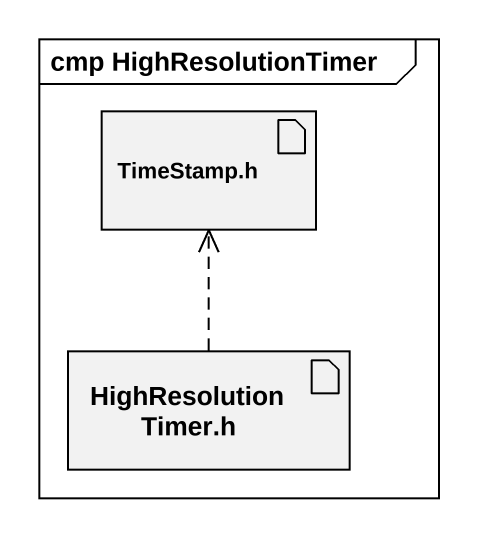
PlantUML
@startuml
mainframe cmp HighResolutionTimer
artifact "TimeStamp.h" as TimeStamp_h
artifact "HighResolutionTimer.h" as HighResolutionTimer_h
HighResolutionTimer_h .up.> TimeStamp_h
@enduml
